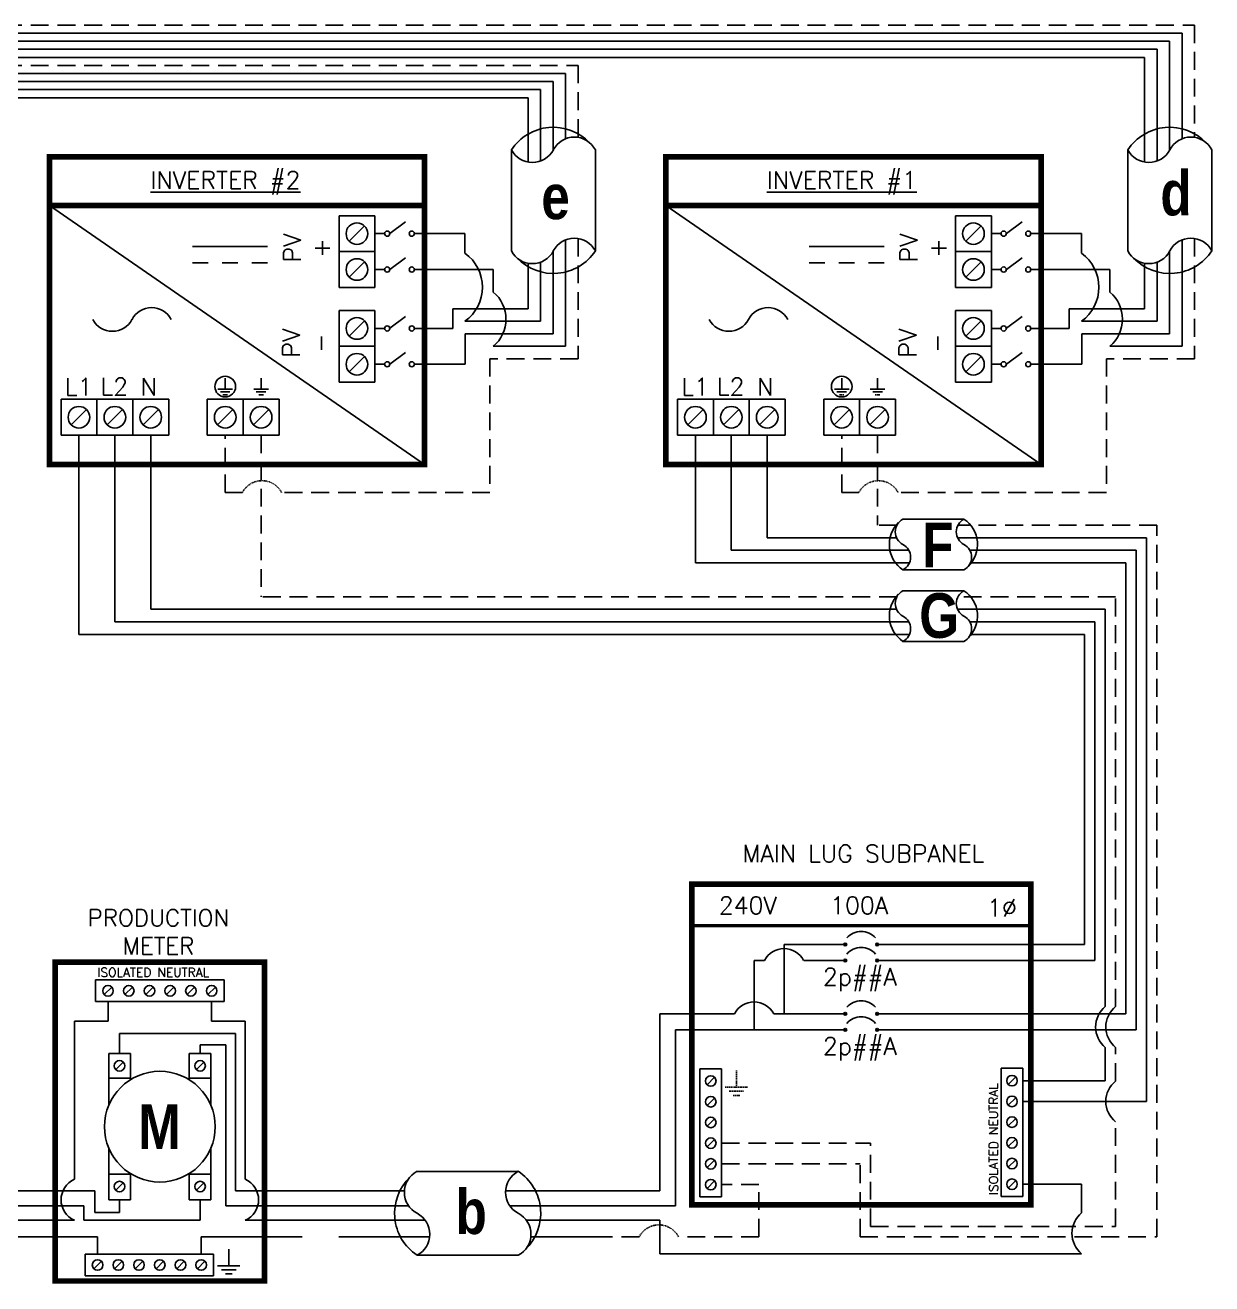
# Model space of a CAD drawing. Header units: feet. Extents: x 7090 to 7872, y 16033 to 16589.
# Drawn here: x 7623 to 7872.1, y 16285.6 to 16549.9 of the extents above; entities that cross this region are included whole.
import ezdxf

# ---------------------------------------------------------------- set-up
doc = ezdxf.new("R2010")
doc.units = ezdxf.units.FT
doc.header["$MEASUREMENT"] = 0
doc.linetypes.add('HIDDEN', pattern=[0.375, 0.25, -0.125])
for name, color, linetype in [('ONE LINE BLOCKS', 7, 'Continuous'), ('TABLES', 7, 'Continuous'), ('TEXT', 7, 'Continuous'), ('Z - TITLEBLOCK TXT', 7, 'Continuous')]:
    doc.layers.add(name, color=color, linetype=linetype)
doc.styles.add('ONE LINE TXT', font='techb___.ttf')
doc.styles.get("Standard").update_dxf_attribs({"font": 'simplex.shx'})

# ---------------------------------------------------------------- blocks, each defined once
blk = doc.blocks.new('*U15')
at = {"layer": 'ONE LINE BLOCKS', "linetype": 'Continuous'}
h = blk.add_hatch(color=1, dxfattribs=at)
h.dxf.hatch_style = 1
edge = h.paths.add_edge_path()
edge.add_arc((52.27, 61.39), 0.291, 0, 360)
h = blk.add_hatch(color=1, dxfattribs=at)
h.dxf.hatch_style = 1
edge = h.paths.add_edge_path()
edge.add_arc((58.94, 61.39), 0.291, 0, 360)
h = blk.add_hatch(color=1, dxfattribs=at)
h.dxf.hatch_style = 1
edge = h.paths.add_edge_path()
edge.add_arc((52.27, 58.01), 0.291, 0, 360)
h = blk.add_hatch(color=1, dxfattribs=at)
h.dxf.hatch_style = 1
edge = h.paths.add_edge_path()
edge.add_arc((58.94, 58.01), 0.291, 0, 360)
h = blk.add_hatch(color=1, dxfattribs=at)
h.dxf.hatch_style = 1
edge = h.paths.add_edge_path()
edge.add_arc((52.27, 46.83), 0.291, 0, 360)
h = blk.add_hatch(color=1, dxfattribs=at)
h.dxf.hatch_style = 1
edge = h.paths.add_edge_path()
edge.add_arc((58.94, 46.83), 0.291, 0, 360)
h = blk.add_hatch(color=1, dxfattribs=at)
h.dxf.hatch_style = 1
edge = h.paths.add_edge_path()
edge.add_arc((52.27, 43.45), 0.291, 0, 360)
h = blk.add_hatch(color=1, dxfattribs=at)
h.dxf.hatch_style = 1
edge = h.paths.add_edge_path()
edge.add_arc((58.94, 43.45), 0.291, 0, 360)
at = {"color": 7, "linetype": 'Continuous'}
for p, q in [((102.48, 74.03), (102.48, 61.39)), ((111.18, 74.03), (111.18, 46.83)), ((48.07, 61.39), (39.41, 61.39)), ((39.41, 61.39), (39.41, 46.83)), ((102.48, 61.39), (63.14, 61.39)), ((29, 46.83), (13.32, 46.83)), ((13.32, 46.83), (13.32, 9.66)), ((48.07, 46.83), (37.24, 46.83)), ((111.18, 46.83), (63.14, 46.83)), ((13.32, 9.66), (0, 9.66))]:
    blk.add_line(p, q, dxfattribs=at)
at = {"color": 10, "linetype": 'Continuous'}
for p, q in [((104.66, 74.03), (104.66, 58.01)), ((113.36, 74.03), (113.36, 43.45)), ((33.12, 43.45), (33.12, 58.01)), ((35.29, 58.01), (33.12, 58.01)), ((43.53, 58.01), (48.07, 58.01)), ((104.66, 58.01), (63.14, 58.01)), ((33.12, 43.45), (16.61, 43.45)), ((16.61, 6.49), (16.61, 43.45)), ((33.12, 43.45), (48.07, 43.45)), ((113.36, 43.45), (63.14, 43.45)), ((16.61, 6.49), (0, 6.49))]:
    blk.add_line(p, q, dxfattribs=at)
at = {"color": 253, "linetype": 'Continuous'}
for p, q in [((106.83, 74.03), (106.83, 48.32)), ((115.53, 74.03), (115.53, 28.42)), ((106.83, 39.76), (106.83, 32.77)), ((106.83, 32.77), (89.53, 32.77)), ((115.53, 28.42), (89.53, 28.42)), ((101.87, 11.02), (89.53, 11.02)), ((101.87, 5), (101.87, 11.02)), ((13.32, 3.45), (0, 3.45)), ((13.32, -3.56), (13.32, 3.45)), ((101.87, -3.56), (13.32, -3.56))]:
    blk.add_line(p, q, dxfattribs=at)
at = {"color": 10, "linetype": 'Continuous'}
blk.add_arc((39.41, 55.85), 4.65, 27.6639, 152.3361, dxfattribs=at)
at = {"color": 7, "linetype": 'Continuous'}
blk.add_arc((33.12, 44.67), 4.65, 27.6639, 152.3361, dxfattribs=at)
at = {"color": 253, "linetype": 'Continuous'}
for centre in [(110.41, 44.04), (105.44, 0.72)]:
    blk.add_arc(centre, 5.58, 129.9215, 230.0785, dxfattribs=at)
at = {"layer": 'ONE LINE BLOCKS', "lineweight": 50}
blk.add_line((20.02, 65.33), (91.19, 65.33), dxfattribs=at)
at = {"layer": 'ONE LINE BLOCKS', "lineweight": 50, "const_width": 1.19}
blk.add_lwpolyline([(20.02, 6.67), (20.02, 74.03), (91.19, 74.03), (91.19, 6.67)], close=True, dxfattribs=at)
at = {"layer": 'TEXT', "color": 92, "linetype": 'HIDDEN', "ltscale": 15}
for p, q in [((109.01, 48.32), (109.01, 74.03)), ((117.71, 0), (117.71, 74.03)), ((109.01, 32.7), (109.01, 39.76)), ((109.01, 2.18), (109.01, 24.14)), ((26.29, 19.65), (57.58, 19.65)), ((57.58, 2.18), (57.58, 19.65)), ((26.29, 15.3), (55.38, 15.3)), ((55.38, 0), (55.38, 15.3)), ((34.13, 10.94), (26.29, 10.94)), ((34.13, 0), (34.13, 10.94)), ((9.01, 0), (0, 0)), ((34.13, 0), (17.25, 0)), ((55.38, 0), (117.71, 0)), ((57.58, 2.18), (109.01, 2.18))]:
    blk.add_line(p, q, dxfattribs=at)
at = {"layer": 'TEXT', "color": 92, "linetype": 'HIDDEN', "flags": 128}
for points in [[(29.4, 34.92), (29.4, 31.42)], [(27.06, 31.42), (31.74, 31.42)], [(30.93, 30.55), (27.87, 30.55)], [(30.12, 29.68), (28.68, 29.68)]]:
    blk.add_lwpolyline(points, dxfattribs=at)
at = {"layer": 'TEXT', "color": 92, "linetype": 'Continuous', "ltscale": 4}
for centre in [(112.48, 44.04), (112.48, 28.42)]:
    blk.add_arc(centre, 5.51, 129.059, 230.941, dxfattribs=at)
at = {"layer": 'TEXT', "color": 92, "linetype": 'HIDDEN', "ltscale": 0.3}
blk.add_arc((13.13, -2.16), 4.65, 27.6639, 152.3361, dxfattribs=at)
at = {"layer": 'Z - TITLEBLOCK TXT', "color": 1, "linetype": 'Continuous'}
for p, q in [((21.75, 8.35), (21.75, 35.29)), ((21.75, 35.29), (26.29, 35.29)), ((26.29, 35.29), (26.29, 8.35)), ((84.99, 8.42), (84.99, 35.37)), ((84.99, 35.37), (89.53, 35.37)), ((89.53, 35.37), (89.53, 8.42)), ((26.29, 8.35), (21.75, 8.35)), ((89.53, 8.42), (84.99, 8.42))]:
    blk.add_line(p, q, dxfattribs=at)
at = {"layer": 'Z - TITLEBLOCK TXT', "color": 4, "linetype": 'Continuous'}
for p, q in [((24.81, 33.48), (23.24, 31.91)), ((88.04, 33.56), (86.47, 31.98)), ((24.81, 29.13), (23.24, 27.56)), ((88.04, 29.2), (86.47, 27.63)), ((24.81, 24.78), (23.24, 23.21)), ((88.04, 24.85), (86.47, 23.28)), ((24.81, 20.43), (23.24, 18.86)), ((88.04, 20.5), (86.47, 18.93)), ((24.81, 16.08), (23.24, 14.51)), ((88.04, 16.15), (86.47, 14.58)), ((24.81, 11.73), (23.24, 10.16)), ((88.04, 11.8), (86.47, 10.23))]:
    blk.add_line(p, q, dxfattribs=at)
at = {"layer": 'Z - TITLEBLOCK TXT', "color": 1, "linetype": 'Continuous', "flags": 128}
for points in [[(48.07, 61.39), (52.27, 61.39)], [(48.07, 61.39), (52.27, 61.39)], [(58.94, 61.39), (63.14, 61.39)], [(48.07, 58.01), (52.27, 58.01)], [(48.07, 58.01), (52.27, 58.01)], [(58.94, 58.01), (63.14, 58.01)], [(48.07, 46.83), (52.27, 46.83)], [(48.07, 46.83), (52.27, 46.83)], [(58.94, 46.83), (63.14, 46.83)], [(48.07, 43.45), (52.27, 43.45)], [(48.07, 43.45), (52.27, 43.45)], [(58.94, 43.45), (63.14, 43.45)]]:
    blk.add_lwpolyline(points, dxfattribs=at)
at = {"layer": 'Z - TITLEBLOCK TXT', "color": 1, "linetype": 'Continuous'}
for centre in [(52.27, 61.39), (58.94, 61.39), (52.27, 58.01), (58.94, 58.01), (52.27, 46.83), (58.94, 46.83), (52.27, 43.45), (58.94, 43.45)]:
    blk.add_circle(centre, 0.291, dxfattribs=at)
at = {"layer": 'Z - TITLEBLOCK TXT', "color": 4, "linetype": 'Continuous'}
for centre in [(24.02, 32.7), (87.26, 32.77), (24.02, 28.35), (87.26, 28.42), (24.02, 24), (87.26, 24.07), (24.02, 19.65), (87.26, 19.72), (24.02, 15.3), (87.26, 15.37), (24.02, 10.94), (87.26, 11.02)]:
    blk.add_circle(centre, 1.11, dxfattribs=at)
at = {"layer": 'Z - TITLEBLOCK TXT', "color": 1, "linetype": 'Continuous'}
for centre in [(55.6, 60.19), (55.6, 56.81), (55.6, 45.63), (55.6, 42.25)]:
    blk.add_arc(centre, 3.93, 40.3392, 139.6608, dxfattribs=at)
at = {"layer": 'TABLES', "color": 1, "linetype": 'Continuous'}
for p in [(47.57, 52.77), (47.57, 38.21)]:
    blk.add_text('2p##A', height=3.658, dxfattribs=at).set_placement(p)
at = {"layer": 'TABLES', "color": 4, "linetype": 'Continuous'}
blk.add_text('ISOLATED NEUTRAL', height=1.8743, rotation=90, dxfattribs=at).set_placement((84.33, 8.78))
at = {"layer": 'TEXT', "color": 1, "attachment_point": 5}
for s, width, gutter_width, insert, char_height in [('MAIN LUG SUBPANEL ', 62.3984, 7.17, (56.06, 80.46), 3.6576), ('240V', 0.1481, 0.75, (31.81, 69.58), 3.658), ('100A', 0.1481, 0.75, (55.19, 69.58), 3.658), ('1∅', 0.1481, 0.75, (85.17, 69.07), 3.658)]:
    blk.add_mtext_dynamic_manual_height_columns(s, width=width, gutter_width=gutter_width, heights=[0], dxfattribs=dict(at, insert=insert, char_height=char_height))
blk = doc.blocks.new('M_METER PAN')
at = {"color": 253, "linetype": 'Continuous'}
for p, q in [((4.735, 8.023), (4.735, 8.748)), ((8.589, 8.023), (8.589, 8.748)), ((4.735, 8.023), (3.483, 8.023)), ((3.483, 2.136), (3.483, 8.023)), ((8.589, 8.023), (9.84, 8.023)), ((9.84, 2.136), (9.84, 8.023)), ((3.483, 0.611), (0, 0.611)), ((9.84, 0.611), (13.323, 0.611))]:
    blk.add_line(p, q, dxfattribs=at)
at = {"color": 7, "linetype": 'Continuous'}
for p, q in [((5.163, 7.563), (5.163, 6.819)), ((5.163, 7.563), (9.474, 7.563)), ((9.474, 7.563), (9.474, 1.711)), ((4.245, 1.711), (0, 1.711)), ((4.245, 1.711), (4.245, 0.898)), ((9.474, 1.711), (13.323, 1.711)), ((5.163, 0.898), (5.163, 1.37)), ((4.245, 0.898), (5.163, 0.898))]:
    blk.add_line(p, q, dxfattribs=at)
at = {"color": 10, "linetype": 'Continuous'}
for p, q in [((8.16, 7.142), (8.16, 6.819)), ((8.16, 7.142), (9.123, 7.142)), ((9.123, 7.142), (9.123, 1.149)), ((3.832, 1.149), (0, 1.149)), ((3.832, 1.149), (3.832, 0.611)), ((8.16, 1.37), (8.16, 0.611)), ((9.123, 1.149), (13.323, 1.149)), ((3.832, 0.611), (8.16, 0.611))]:
    blk.add_line(p, q, dxfattribs=at)
at = {"color": 1, "linetype": 'Continuous'}
for p, q in [((5.565, 5.899), (4.761, 5.899)), ((7.758, 5.899), (8.562, 5.899)), ((5.565, 2.326), (4.761, 2.326)), ((7.758, 2.326), (8.562, 2.326))]:
    blk.add_line(p, q, dxfattribs=at)
at = {"color": 253, "linetype": 'Continuous'}
for centre, start, end in [((3.823, 1.374), 113.9997, 246.0003), ((9.5, 1.374), 293.9997, 66.0003)]:
    blk.add_arc(centre, 0.835, start, end, dxfattribs=at)
at = {"layer": 'ONE LINE BLOCKS', "lineweight": 50, "const_width": 0.21}
blk.add_lwpolyline([(2.772, -1.647), (2.772, 10.216), (10.552, 10.216), (10.552, -1.647)], close=True, dxfattribs=at)
at = {"layer": 'TEXT', "color": 92, "linetype": 'HIDDEN', "ltscale": 15}
for p, q in [((4.347, 0), (0, 0)), ((4.347, 0), (4.347, -0.649)), ((8.201, 0), (8.201, -0.649)), ((8.201, 0), (13.323, 0))]:
    blk.add_line(p, q, dxfattribs=at)
at = {"layer": 'TEXT', "color": 92, "linetype": 'Continuous', "flags": 128}
for points in [[(9.228, -0.457), (9.227, -1.078)], [(8.812, -1.078), (9.642, -1.078)], [(9.498, -1.231), (8.956, -1.231)], [(9.354, -1.385), (9.1, -1.385)]]:
    blk.add_lwpolyline(points, dxfattribs=at)
at = {"layer": 'TEXT', "linetype": 'Continuous'}
blk.add_circle((6.662, 4.095), 2.059, dxfattribs=at)
at = {"layer": 'Z - TITLEBLOCK TXT', "color": 1, "linetype": 'Continuous'}
for p, q in [((4.275, 8.748), (4.275, 9.552)), ((4.275, 9.552), (9.049, 9.552)), ((9.049, 9.552), (9.049, 8.748)), ((9.049, 8.748), (4.275, 8.748)), ((4.761, 6.819), (4.761, 4.888)), ((5.565, 6.819), (4.761, 6.819)), ((5.565, 5.838), (5.565, 6.819)), ((7.758, 5.838), (7.758, 6.819)), ((7.758, 6.819), (8.562, 6.819)), ((8.562, 6.819), (8.562, 4.888)), ((4.761, 3.301), (4.761, 1.37)), ((8.562, 3.301), (8.562, 1.37)), ((5.565, 1.37), (5.565, 2.351)), ((7.758, 1.37), (7.758, 2.351)), ((4.761, 1.37), (5.565, 1.37)), ((8.562, 1.37), (7.758, 1.37)), ((3.887, -1.453), (3.887, -0.649)), ((3.887, -0.649), (8.661, -0.649)), ((8.661, -0.649), (8.661, -1.453)), ((8.661, -1.453), (3.887, -1.453))]:
    blk.add_line(p, q, dxfattribs=at)
at = {"layer": 'Z - TITLEBLOCK TXT', "color": 4, "linetype": 'Continuous'}
for p, q in [((4.874, 9.29), (4.596, 9.011)), ((5.645, 9.29), (5.366, 9.011)), ((6.416, 9.29), (6.137, 9.011)), ((7.186, 9.29), (6.908, 9.011)), ((7.957, 9.29), (7.679, 9.011)), ((8.728, 9.29), (8.449, 9.011)), ((5.303, 6.499), (5.024, 6.22)), ((8.299, 6.499), (8.021, 6.22)), ((5.303, 2.005), (5.024, 1.727)), ((8.299, 2.005), (8.021, 1.727)), ((4.486, -0.912), (4.208, -1.19)), ((5.257, -0.912), (4.978, -1.19)), ((6.028, -0.912), (5.749, -1.19)), ((6.798, -0.912), (6.52, -1.19)), ((7.569, -0.912), (7.291, -1.19)), ((8.34, -0.912), (8.061, -1.19))]:
    blk.add_line(p, q, dxfattribs=at)
for centre in [(4.735, 9.15), (5.506, 9.15), (6.276, 9.15), (7.047, 9.15), (7.818, 9.15), (8.589, 9.15), (5.163, 6.359), (8.16, 6.359), (5.163, 1.866), (8.16, 1.866), (4.347, -1.051), (5.118, -1.051), (5.888, -1.051), (6.659, -1.051), (7.43, -1.051), (8.201, -1.051)]:
    blk.add_circle(centre, 0.197, dxfattribs=at)
at = {"layer": 'TABLES', "color": 4, "linetype": 'Continuous'}
blk.add_text('ISOLATED NEUTRAL', height=0.33207, dxfattribs=at).set_placement((4.339, 9.669))
at = {"layer": 'TEXT', "color": 1, "insert": (6.613, 11.342), "char_height": 0.62775, "attachment_point": 5}
blk.add_mtext_dynamic_manual_height_columns('PRODUCTION METER', width=1.32031, gutter_width=7.17, heights=[0], dxfattribs=at)
at = {"layer": 'Z - TITLEBLOCK TXT', "color": 253, "linetype": 'Continuous', "style": 'ONE LINE TXT'}
blk.add_text('M', height=1.662, dxfattribs=at).set_placement((5.854, 3.259))
blk = doc.blocks.new('*U13')
at = {"color": 0}
blk.add_blockref('M_METER PAN', (0, 0), dxfattribs=at)
blk = doc.blocks.new('*U6')
at = {"color": 7, "linetype": 'Continuous'}
for p, q in [((6.669, 2.433), (2.905, 2.433)), ((2.435, 1.711), (0, 1.711)), ((9.575, 1.711), (6.199, 1.711)), ((2.905, -0.69), (6.669, -0.69))]:
    blk.add_line(p, q, dxfattribs=at)
at = {"color": 10, "linetype": 'Continuous'}
for p, q in [((2.591, 1.149), (0, 1.149)), ((9.575, 1.149), (6.355, 1.149))]:
    blk.add_line(p, q, dxfattribs=at)
at = {"color": 253, "linetype": 'Continuous'}
for p, q in [((3.208, 0.611), (0, 0.611)), ((9.575, 0.611), (6.972, 0.611))]:
    blk.add_line(p, q, dxfattribs=at)
at = {"color": 7, "linetype": 'Continuous'}
for centre, start, end in [((5.633, 0.872), 313.9732, 56.4265), ((3.942, 0.872), 133.9732, 236.4265)]:
    blk.add_arc(centre, 1.874, start, end, dxfattribs=at)
at = {"layer": 'TEXT', "color": 92, "linetype": 'HIDDEN', "ltscale": 15}
for p, q in [((3.373, 0), (0, 0)), ((9.575, 0), (7.137, 0))]:
    blk.add_line(p, q, dxfattribs=at)
at = {"layer": 'Z - TITLEBLOCK TXT', "linetype": 'Continuous'}
for centre, start, end in [((3.315, 1.653), 117.6639, 242.3361), ((7.078, 1.653), 117.6639, 242.3361), ((2.496, 0.091), 297.6639, 62.3361), ((6.26, 0.091), 297.6639, 62.3361)]:
    blk.add_arc(centre, 0.882, start, end, dxfattribs=at)

msp = doc.modelspace()

# ---------------------------------------------------------------- linework, layer by layer
at = {"color": 7, "linetype": 'Continuous'}
for p, q in [((7466.64, 16548.19), (7865.88, 16548.19)), ((7865.88, 16548.19), (7865.88, 16526.02)), ((7466.64, 16544.81), (7860.63, 16544.81)), ((7860.63, 16544.81), (7860.63, 16521.36)), ((7466.64, 16539.73), (7736.45, 16539.73)), ((7736.45, 16539.73), (7736.44, 16526.02)), ((7466.64, 16536.35), (7731.2, 16536.35)), ((7731.2, 16536.35), (7731.2, 16521.36)), ((7725.06, 16523.71), (7725.06, 16502.47)), ((7742.69, 16502.47), (7742.69, 16523.71)), ((7854.5, 16523.71), (7854.5, 16502.47)), ((7872.12, 16502.47), (7872.12, 16523.71)), ((7715.32, 16506.1), (7704.69, 16506.1)), ((7715.32, 16501.99), (7715.32, 16506.1)), ((7736.44, 16504.78), (7736.44, 16482.45)), ((7844.75, 16506.1), (7834.12, 16506.1)), ((7844.75, 16501.99), (7844.75, 16506.1)), ((7865.88, 16504.78), (7865.88, 16482.45)), ((7721.27, 16498.57), (7704.69, 16498.57)), ((7721.27, 16493.84), (7721.27, 16498.57)), ((7731.2, 16500.11), (7731.2, 16487.69)), ((7850.71, 16498.57), (7834.12, 16498.57)), ((7850.71, 16493.84), (7850.71, 16498.57)), ((7860.63, 16500.11), (7860.63, 16487.69)), ((7731.2, 16487.69), (7715.32, 16487.69)), ((7860.63, 16487.69), (7844.75, 16487.69)), ((7736.44, 16482.45), (7721.27, 16482.45)), ((7865.88, 16482.45), (7850.71, 16482.45)), ((7634.27, 16463.78), (7634.27, 16421.96)), ((7763.71, 16463.78), (7763.71, 16436.98)), ((7820.08, 16446.14), (7807.27, 16446.14)), ((7763.71, 16436.98), (7808.63, 16436.98)), ((7807.27, 16435.51), (7820.08, 16435.51)), ((7821.45, 16436.98), (7854.08, 16436.98)), ((7854.08, 16436.98), (7854.08, 16369.49)), ((7820.08, 16431.11), (7807.27, 16431.11)), ((7634.27, 16421.96), (7808.63, 16421.96)), ((7821.45, 16421.96), (7845.38, 16421.96)), ((7845.38, 16421.96), (7845.38, 16369.49)), ((7807.27, 16420.48), (7820.08, 16420.48))]:
    msp.add_line(p, q, dxfattribs=at)
at = {"color": 253, "linetype": 'Continuous'}
for p, q in [((7466.64, 16546.5), (7863.25, 16546.5)), ((7863.25, 16546.5), (7863.25, 16523.61)), ((7466.64, 16543.11), (7858.01, 16543.11)), ((7858.01, 16543.11), (7858.01, 16521.13)), ((7466.64, 16538.04), (7733.82, 16538.04)), ((7733.82, 16538.04), (7733.82, 16523.61)), ((7466.64, 16534.65), (7728.58, 16534.65)), ((7728.58, 16534.65), (7728.58, 16521.13)), ((7733.82, 16502.37), (7733.82, 16485.07)), ((7863.25, 16502.37), (7863.25, 16485.07)), ((7728.58, 16499.88), (7728.58, 16490.31)), ((7858.01, 16499.88), (7858.01, 16490.31)), ((7728.58, 16490.31), (7712.74, 16490.31)), ((7712.74, 16490.31), (7712.74, 16486.2)), ((7858.01, 16490.31), (7842.17, 16490.31)), ((7842.17, 16490.31), (7842.17, 16486.2)), ((7712.74, 16486.2), (7704.69, 16486.2)), ((7842.17, 16486.2), (7834.12, 16486.2)), ((7733.82, 16485.07), (7715.36, 16485.07)), ((7715.36, 16485.07), (7715.36, 16478.67)), ((7863.25, 16485.07), (7844.8, 16485.07)), ((7844.8, 16485.07), (7844.8, 16478.67)), ((7715.36, 16478.67), (7704.69, 16478.67)), ((7844.8, 16478.67), (7834.12, 16478.67)), ((7649.34, 16463.78), (7649.34, 16427.22)), ((7778.77, 16463.78), (7778.77, 16442.24)), ((7778.77, 16442.24), (7805.93, 16442.24)), ((7818.74, 16442.24), (7858.43, 16442.24)), ((7858.43, 16369.49), (7858.43, 16442.24)), ((7649.34, 16427.22), (7805.93, 16427.22)), ((7818.74, 16427.22), (7849.73, 16427.22)), ((7849.73, 16427.22), (7849.73, 16369.49))]:
    msp.add_line(p, q, dxfattribs=at)
at = {"color": 10, "linetype": 'Continuous'}
for p, q in [((7641.81, 16463.78), (7641.81, 16424.59)), ((7771.24, 16463.78), (7771.24, 16439.61)), ((7771.24, 16439.61), (7808.51, 16439.61)), ((7821.32, 16439.61), (7856.26, 16439.61)), ((7856.26, 16439.61), (7856.26, 16369.49)), ((7641.81, 16424.59), (7808.51, 16424.59)), ((7821.32, 16424.59), (7847.56, 16424.59)), ((7847.56, 16424.59), (7847.56, 16369.49))]:
    msp.add_line(p, q, dxfattribs=at)
at = {"color": 7, "linetype": 'Continuous'}
for centre, radius, start, end in [((7733.88, 16517.86), 10.58, 43.9732, 146.4265), ((7863.31, 16517.86), 10.58, 43.9732, 146.4265), ((7733.88, 16508.32), 10.58, 223.9732, 326.4265), ((7863.31, 16508.32), 10.58, 223.9732, 326.4265), ((7816.55, 16440.82), 6.38, 313.9732, 56.4265), ((7810.8, 16440.82), 6.38, 133.9732, 236.4265), ((7810.8, 16425.8), 6.38, 133.9732, 236.4265), ((7816.55, 16425.8), 6.38, 313.9732, 56.4265)]:
    msp.add_arc(centre, radius, start, end, dxfattribs=at)
at = {"layer": 'ONE LINE BLOCKS', "lineweight": 50, "const_width": 1.19}
for points in [[(7628.06, 16457.61), (7628.06, 16522.26), (7706.83, 16522.26), (7706.83, 16457.61)], [(7628.06, 16511.98), (7628.06, 16522.26), (7706.83, 16522.26), (7706.83, 16511.98)], [(7757.49, 16457.61), (7757.49, 16522.26), (7836.26, 16522.26), (7836.26, 16457.61)], [(7757.49, 16511.98), (7757.49, 16522.26), (7836.26, 16522.26), (7836.26, 16511.98)]]:
    msp.add_lwpolyline(points, close=True, dxfattribs=at)
at = {"layer": 'TEXT', "color": 92, "linetype": 'HIDDEN', "ltscale": 15}
for p, q in [((7466.64, 16549.88), (7868.5, 16549.88)), ((7868.5, 16549.88), (7868.5, 16526.32)), ((7466.64, 16541.42), (7739.07, 16541.42)), ((7739.07, 16541.42), (7739.07, 16526.32)), ((7739.07, 16505.07), (7739.07, 16479.82)), ((7868.5, 16505.07), (7868.5, 16479.82)), ((7739.07, 16479.82), (7720.56, 16479.82)), ((7720.56, 16479.82), (7720.56, 16451.74)), ((7868.5, 16479.82), (7849.99, 16479.82)), ((7849.99, 16479.82), (7849.99, 16451.74)), ((7664.98, 16451.74), (7664.98, 16463.78)), ((7672.52, 16463.78), (7672.52, 16429.85)), ((7794.41, 16451.74), (7794.41, 16463.78)), ((7801.95, 16463.78), (7801.95, 16444.87)), ((7664.98, 16451.74), (7668.58, 16451.74)), ((7720.56, 16451.74), (7676.82, 16451.74)), ((7794.41, 16451.74), (7798.01, 16451.74)), ((7849.99, 16451.74), (7806.25, 16451.74)), ((7806, 16444.87), (7801.95, 16444.87)), ((7860.61, 16444.87), (7818.82, 16444.87)), ((7860.61, 16369.49), (7860.61, 16444.87)), ((7806, 16429.85), (7672.52, 16429.85)), ((7851.91, 16429.85), (7818.82, 16429.85)), ((7851.91, 16369.49), (7851.91, 16429.85))]:
    msp.add_line(p, q, dxfattribs=at)
at = {"layer": 'TEXT', "color": 92, "linetype": 'Continuous', "flags": 128}
for points in [[(7664.98, 16475.72), (7664.98, 16473.42)], [(7672.52, 16475.72), (7672.51, 16473.42)], [(7794.41, 16475.72), (7794.41, 16473.42)], [(7801.95, 16475.72), (7801.95, 16473.42)], [(7663.44, 16473.42), (7666.52, 16473.42)], [(7665.98, 16472.85), (7663.98, 16472.85)], [(7665.45, 16472.28), (7664.51, 16472.28)], [(7670.98, 16473.42), (7674.05, 16473.42)], [(7673.52, 16472.85), (7671.51, 16472.85)], [(7672.99, 16472.28), (7672.04, 16472.28)], [(7792.87, 16473.42), (7795.95, 16473.42)], [(7795.41, 16472.85), (7793.41, 16472.85)], [(7800.41, 16473.42), (7803.48, 16473.42)], [(7802.95, 16472.85), (7800.94, 16472.85)]]:
    msp.add_lwpolyline(points, dxfattribs=at)
at = {"layer": 'TEXT', "color": 92, "linetype": 'HIDDEN', "flags": 128}
for points in [[(7794.88, 16472.28), (7793.94, 16472.28)], [(7802.42, 16472.28), (7801.47, 16472.28)]]:
    msp.add_lwpolyline(points, dxfattribs=at)
at = {"layer": 'TEXT', "color": 92, "linetype": 'Continuous'}
for centre in [(7664.98, 16473.98), (7794.41, 16473.98)]:
    msp.add_circle(centre, 2.17, dxfattribs=at)
at = {"layer": 'TEXT', "color": 92, "linetype": 'HIDDEN', "ltscale": 0.3}
for centre in [(7672.7, 16449.58), (7802.13, 16449.58)]:
    msp.add_arc(centre, 4.65, 27.6639, 152.3361, dxfattribs=at)
at = {"layer": 'Z - TITLEBLOCK TXT', "color": 7, "linetype": 'Continuous'}
for p, q in [((7706.83, 16457.61), (7628.06, 16511.98)), ((7836.26, 16457.61), (7757.49, 16511.98)), ((7673.88, 16503.37), (7658.11, 16503.37)), ((7803.31, 16503.37), (7787.55, 16503.37)), ((7661.41, 16499.96), (7658.11, 16499.96)), ((7667.64, 16499.96), (7664.35, 16499.96)), ((7673.88, 16499.96), (7670.59, 16499.96)), ((7790.84, 16499.96), (7787.55, 16499.96)), ((7797.08, 16499.96), (7793.78, 16499.96)), ((7803.31, 16499.96), (7800.02, 16499.96))]:
    msp.add_line(p, q, dxfattribs=at)
at = {"layer": 'Z - TITLEBLOCK TXT', "color": 1, "linetype": 'Continuous'}
for p, q in [((7688.87, 16494.8), (7688.87, 16509.87)), ((7688.87, 16509.87), (7696.41, 16509.87)), ((7688.87, 16494.8), (7688.87, 16509.87)), ((7696.41, 16509.87), (7696.41, 16494.8)), ((7696.41, 16509.87), (7696.41, 16502.33)), ((7818.3, 16494.8), (7818.3, 16509.87)), ((7818.3, 16509.87), (7825.84, 16509.87)), ((7818.3, 16494.8), (7818.3, 16509.87)), ((7825.84, 16509.87), (7825.84, 16494.8)), ((7825.84, 16509.87), (7825.84, 16502.33)), ((7702.84, 16508.56), (7699.57, 16506.12)), ((7832.27, 16508.56), (7829, 16506.12)), ((7696.41, 16506.1), (7698.45, 16506.1)), ((7825.84, 16506.1), (7827.88, 16506.1)), ((7696.41, 16502.33), (7688.87, 16502.33)), ((7702.84, 16501.03), (7699.57, 16498.58)), ((7825.84, 16502.33), (7818.3, 16502.33)), ((7832.27, 16501.03), (7829, 16498.58)), ((7696.41, 16498.57), (7698.45, 16498.57)), ((7825.84, 16498.57), (7827.88, 16498.57)), ((7696.41, 16494.8), (7688.87, 16494.8)), ((7825.84, 16494.8), (7818.3, 16494.8)), ((7688.87, 16474.9), (7688.87, 16489.97)), ((7688.87, 16489.97), (7696.41, 16489.97)), ((7696.41, 16489.97), (7696.41, 16482.44)), ((7702.84, 16488.67), (7699.57, 16486.22)), ((7818.3, 16474.9), (7818.3, 16489.97)), ((7818.3, 16489.97), (7825.84, 16489.97)), ((7825.84, 16489.97), (7825.84, 16482.44)), ((7832.27, 16488.67), (7829, 16486.22)), ((7696.41, 16486.2), (7698.45, 16486.2)), ((7825.84, 16486.2), (7827.88, 16486.2)), ((7696.41, 16482.44), (7688.87, 16482.44)), ((7696.41, 16482.44), (7696.41, 16474.9)), ((7702.84, 16481.13), (7699.57, 16478.69)), ((7825.84, 16482.44), (7818.3, 16482.44)), ((7825.84, 16482.44), (7825.84, 16474.9)), ((7832.27, 16481.13), (7829, 16478.69)), ((7696.41, 16478.67), (7698.45, 16478.67)), ((7825.84, 16478.67), (7827.88, 16478.67)), ((7696.41, 16474.9), (7688.87, 16474.9)), ((7825.84, 16474.9), (7818.3, 16474.9)), ((7630.51, 16471.31), (7645.58, 16471.31)), ((7630.51, 16463.78), (7630.51, 16471.31)), ((7630.51, 16471.31), (7638.04, 16471.31)), ((7638.04, 16471.31), (7638.04, 16463.78)), ((7645.58, 16471.31), (7645.58, 16463.78)), ((7645.58, 16471.31), (7653.11, 16471.31)), ((7653.11, 16471.31), (7653.11, 16463.78)), ((7661.21, 16471.31), (7676.28, 16471.31)), ((7661.21, 16463.78), (7661.21, 16471.31)), ((7661.21, 16471.31), (7668.75, 16471.31)), ((7668.75, 16471.31), (7668.75, 16463.78)), ((7676.28, 16471.31), (7676.28, 16463.78)), ((7759.94, 16471.31), (7775.01, 16471.31)), ((7759.94, 16463.78), (7759.94, 16471.31)), ((7759.94, 16471.31), (7767.47, 16471.31)), ((7767.47, 16471.31), (7767.47, 16463.78)), ((7775.01, 16471.31), (7775.01, 16463.78)), ((7775.01, 16471.31), (7782.54, 16471.31)), ((7782.54, 16471.31), (7782.54, 16463.78)), ((7790.65, 16471.31), (7805.71, 16471.31)), ((7790.65, 16463.78), (7790.65, 16471.31)), ((7790.65, 16471.31), (7798.18, 16471.31)), ((7798.18, 16471.31), (7798.18, 16463.78)), ((7805.71, 16471.31), (7805.71, 16463.78)), ((7645.58, 16463.78), (7630.51, 16463.78)), ((7645.58, 16463.78), (7653.11, 16463.78)), ((7676.28, 16463.78), (7661.21, 16463.78)), ((7775.01, 16463.78), (7759.94, 16463.78)), ((7775.01, 16463.78), (7782.54, 16463.78)), ((7805.71, 16463.78), (7790.65, 16463.78))]:
    msp.add_line(p, q, dxfattribs=at)
at = {"layer": 'Z - TITLEBLOCK TXT', "color": 4, "linetype": 'Continuous'}
for p, q in [((7694.25, 16507.71), (7691.03, 16504.49)), ((7823.68, 16507.71), (7820.47, 16504.49)), ((7694.25, 16500.17), (7691.03, 16496.96)), ((7823.68, 16500.17), (7820.47, 16496.96)), ((7694.25, 16487.81), (7691.03, 16484.6)), ((7823.68, 16487.81), (7820.47, 16484.6)), ((7694.25, 16480.28), (7691.03, 16477.06)), ((7823.68, 16480.28), (7820.47, 16477.06)), ((7635.88, 16469.15), (7632.67, 16465.94)), ((7643.42, 16469.15), (7640.2, 16465.94)), ((7650.95, 16469.15), (7647.74, 16465.94)), ((7666.59, 16469.15), (7663.37, 16465.94)), ((7674.12, 16469.15), (7670.91, 16465.94)), ((7765.31, 16469.15), (7762.1, 16465.94)), ((7772.85, 16469.15), (7769.63, 16465.94)), ((7780.38, 16469.15), (7777.17, 16465.94)), ((7796.02, 16469.15), (7792.81, 16465.94)), ((7803.55, 16469.15), (7800.34, 16465.94))]:
    msp.add_line(p, q, dxfattribs=at)
for centre in [(7692.64, 16506.1), (7822.07, 16506.1), (7692.64, 16498.57), (7822.07, 16498.57), (7692.64, 16486.2), (7822.07, 16486.2), (7692.64, 16478.67), (7822.07, 16478.67), (7634.27, 16467.54), (7641.81, 16467.54), (7649.34, 16467.54), (7664.98, 16467.54), (7672.52, 16467.54), (7763.71, 16467.54), (7771.24, 16467.54), (7778.77, 16467.54), (7794.41, 16467.54), (7801.95, 16467.54)]:
    msp.add_circle(centre, 2.27, dxfattribs=at)
at = {"layer": 'Z - TITLEBLOCK TXT', "color": 1, "linetype": 'Continuous'}
for centre in [(7698.99, 16506.1), (7704.15, 16506.1), (7828.42, 16506.1), (7833.58, 16506.1), (7698.99, 16498.57), (7704.15, 16498.57), (7828.42, 16498.57), (7833.58, 16498.57), (7698.99, 16486.2), (7704.15, 16486.2), (7828.42, 16486.2), (7833.58, 16486.2), (7698.99, 16478.67), (7704.15, 16478.67), (7828.42, 16478.67), (7833.58, 16478.67)]:
    msp.add_circle(centre, 0.541, dxfattribs=at)
at = {"layer": 'Z - TITLEBLOCK TXT', "linetype": 'Continuous'}
for centre, radius, start, end in [((7738.28, 16521.4), 4.98, 27.6639, 152.3361), ((7867.72, 16521.4), 4.98, 27.6639, 152.3361), ((7729.47, 16526.02), 4.98, 207.6639, 332.3361), ((7858.9, 16526.02), 4.98, 207.6639, 332.3361), ((7738.28, 16500.16), 4.98, 27.6639, 152.3361), ((7867.72, 16500.16), 4.98, 27.6639, 152.3361), ((7710.19, 16494.84), 8.8, 305.6505, 54.3495), ((7729.47, 16504.78), 4.98, 207.6639, 332.3361), ((7839.62, 16494.84), 8.8, 305.6505, 54.3495), ((7858.9, 16504.78), 4.98, 207.6639, 332.3361), ((7716.5, 16488.14), 7.43, 309.9338, 50.0662), ((7845.94, 16488.14), 7.43, 309.9338, 50.0662), ((7649.53, 16485.92), 4.65, 27.6639, 152.3361), ((7778.96, 16485.92), 4.65, 27.6639, 152.3361), ((7641.29, 16490.24), 4.65, 207.6639, 332.3361), ((7770.72, 16490.24), 4.65, 207.6639, 332.3361), ((7808.66, 16443.48), 3, 117.6639, 242.3361), ((7821.48, 16443.48), 3, 117.6639, 242.3361), ((7805.88, 16438.16), 3, 297.6639, 62.3361), ((7818.69, 16438.16), 3, 297.6639, 62.3361), ((7808.66, 16428.46), 3, 117.6639, 242.3361), ((7821.48, 16428.46), 3, 117.6639, 242.3361), ((7805.88, 16423.14), 3, 297.6639, 62.3361), ((7818.69, 16423.14), 3, 297.6639, 62.3361)]:
    msp.add_arc(centre, radius, start, end, dxfattribs=at)

# ---------------------------------------------------------------- block references
msp.add_blockref('*U15', (7742.9, 16295.46))
at = {"color": 155, "true_color": 0x647190, "xscale": 5.644441731736358, "yscale": 5.644441731736358, "zscale": 5.644441731736358}
for name, p in [('*U13', (7613.65, 16295.46)), ('*U6', (7688.86, 16295.46))]:
    msp.add_blockref(name, p, dxfattribs=at)

# ---------------------------------------------------------------- texts
at = {"layer": 'TABLES', "color": 1, "linetype": 'Continuous'}
for s, p in [('%%UINVERTER #2', (7649.27, 16515.53)), ('%%UINVERTER #1', (7778.7, 16515.53))]:
    msp.add_text(s, height=3.6576, dxfattribs=at).set_placement(p)
at = {"layer": 'TEXT', "color": 1, "char_height": 3.658, "attachment_point": 5, "rotation": 90}
for s, width, insert in [('PV +', 2.8378, (7682.1, 16503.08)), ('PV +', 2.8378, (7811.53, 16503.08)), ('PV -', 2.8013, (7681.88, 16483.11)), ('PV -', 2.8013, (7811.31, 16483.11))]:
    msp.add_mtext_dynamic_manual_height_columns(s, width=width, gutter_width=0.75, heights=[0], dxfattribs=dict(at, insert=insert))
at = {"layer": 'TEXT', "color": 1, "attachment_point": 5}
for s, insert, char_height in [('L1', (7634.22, 16473.95), 3.658), ('L2', (7641.68, 16473.98), 3.658), ('N', (7648.93, 16473.92), 3.66), ('L1', (7763.65, 16473.95), 3.658), ('L2', (7771.11, 16473.98), 3.658), ('N', (7778.36, 16473.92), 3.66)]:
    msp.add_mtext_dynamic_manual_height_columns(s, width=0.1481, gutter_width=0.75, heights=[0], dxfattribs=dict(at, insert=insert, char_height=char_height))
at = {"layer": 'Z - TITLEBLOCK TXT', "color": 1, "linetype": 'Continuous', "char_height": 9.3833, "attachment_point": 1, "style": 'ONE LINE TXT'}
for s, insert in [('{\\W1;\\C256;d}', (7861.32, 16519.32)), ('{\\W1;\\C256;e}', (7731.35, 16518.53)), ('{\\W1;\\C256;F}', (7811.3, 16445.41)), ('{\\W1;\\C256;G}', (7810.69, 16430.6)), ('{\\W1;\\C256;b}', (7713.35, 16305.41))]:
    msp.add_mtext_dynamic_manual_height_columns(s, width=0.1385, gutter_width=2.13, heights=[0], dxfattribs=dict(at, insert=insert))

doc.saveas('drawing.dxf')
